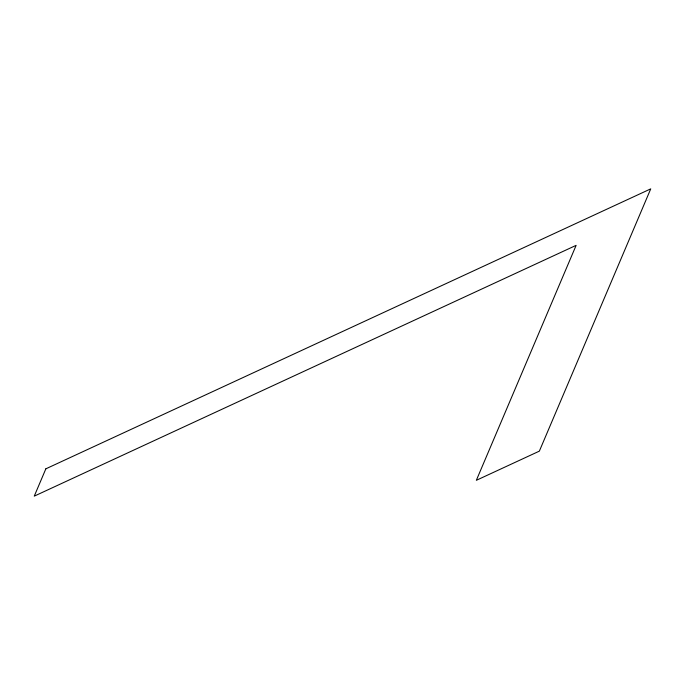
<?xml version="1.0" encoding="UTF-8"?>
<svg xmlns="http://www.w3.org/2000/svg" width="685" height="685" viewBox="0 0 685 685"><rect width="100%" height="100%" fill="white"/><g stroke="black" fill="none" stroke-linecap="round" stroke-linejoin="round"><path stroke-width="1.03" d="M45.852 468.823L34.25 496.146L576.136 245.341L476.34 480.305L539.352 451.141L650.75 188.855L45.852 468.823"/></g></svg>
